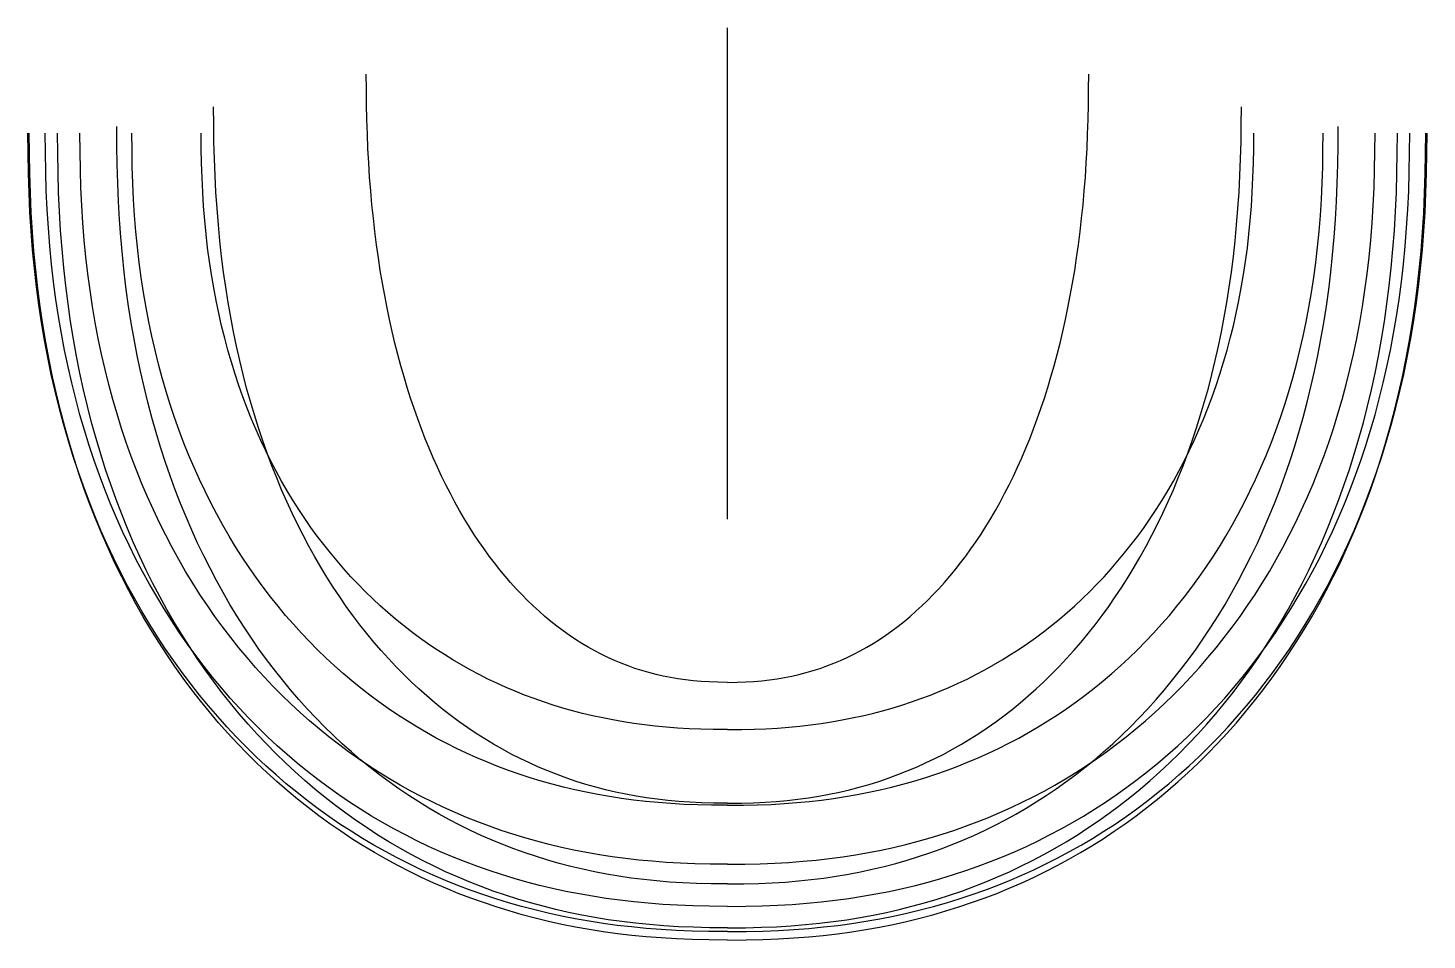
# Model space of a CAD drawing. Extents: x -199 to 199, y 0 to 260.
import ezdxf

# ---------------------------------------------------------------- set-up
doc = ezdxf.new("R2010")
doc.units = 0

msp = doc.modelspace()

# ---------------------------------------------------------------- linework, layer by layer
at = {"layer": 'STATION_0'}
msp.add_lwpolyline([(0, 120), (0, 120.022), (0, 120.09), (0, 120.202), (0, 120.359), (0, 120.561), (0, 120.808), (0, 121.099), (0, 121.436), (0, 121.817), (0, 122.243), (0, 122.714), (0, 123.23), (0, 123.791), (0, 124.397), (0, 125.047), (0, 125.743), (0, 126.483), (0, 127.268), (0, 128.098), (0, 128.973), (0, 129.893), (0, 130.857), (0, 131.867), (0, 132.921), (0, 134.02), (0, 135.164), (0, 136.353), (0, 137.587), (0, 138.866), (0, 140.189), (0, 141.557), (0, 142.971), (0, 144.429), (0, 145.932), (0, 147.48), (0, 149.072), (0, 150.71), (0, 152.392), (0, 154.12), (0, 155.892), (0, 157.709), (0, 159.571), (0, 161.477), (0, 163.429), (0, 165.425), (0, 167.467), (0, 169.553), (0, 171.684), (0, 173.86), (0, 176.081), (0, 178.346), (0, 180.657), (0, 183.012), (0, 185.413), (0, 187.858), (0, 190.348), (0, 192.883), (0, 195.462), (0, 198.087), (0, 200.756), (0, 203.471), (0, 206.23), (0, 209.034), (0, 211.883), (0, 214.776), (0, 217.715), (0, 220.699), (0, 223.727), (0, 226.8), (0, 229.918), (0, 233.081), (0, 236.289), (0, 239.542), (0, 242.839), (0, 246.182), (0, 249.569), (0, 253.001), (0, 256.478), (0, 260)], dxfattribs=at)
msp.add_lwpolyline([(0, 120), (0, 120.022), (0, 120.09), (0, 120.202), (0, 120.359), (0, 120.561), (0, 120.808), (0, 121.099), (0, 121.436), (0, 121.817), (0, 122.243), (0, 122.714), (0, 123.23), (0, 123.791), (0, 124.397), (0, 125.047), (0, 125.743), (0, 126.483), (0, 127.268), (0, 128.098), (0, 128.973), (0, 129.893), (0, 130.857), (0, 131.867), (0, 132.921), (0, 134.02), (0, 135.164), (0, 136.353), (0, 137.587), (0, 138.866), (0, 140.189), (0, 141.557), (0, 142.971), (0, 144.429), (0, 145.932), (0, 147.48), (0, 149.072), (0, 150.71), (0, 152.392), (0, 154.12), (0, 155.892), (0, 157.709), (0, 159.571), (0, 161.477), (0, 163.429), (0, 165.425), (0, 167.467), (0, 169.553), (0, 171.684), (0, 173.86), (0, 176.081), (0, 178.346), (0, 180.657), (0, 183.012), (0, 185.413), (0, 187.858), (0, 190.348), (0, 192.883), (0, 195.462), (0, 198.087), (0, 200.756), (0, 203.471), (0, 206.23), (0, 209.034), (0, 211.883), (0, 214.776), (0, 217.715), (0, 220.699), (0, 223.727), (0, 226.8), (0, 229.918), (0, 233.081), (0, 236.289), (0, 239.542), (0, 242.839), (0, 246.182), (0, 249.569), (0, 253.001), (0, 256.478), (0, 260)], dxfattribs=at)
at = {"layer": 'STATION_1'}
for points in [[(0, 73.448), (-2.774, 73.476), (-5.209, 73.559), (-7.528, 73.698), (-9.776, 73.892), (-11.97, 74.143), (-14.121, 74.448), (-16.235, 74.81), (-18.319, 75.226), (-20.374, 75.699), (-22.403, 76.227), (-24.408, 76.81), (-26.391, 77.449), (-28.351, 78.144), (-30.291, 78.894), (-32.21, 79.7), (-34.109, 80.562), (-35.989, 81.479), (-37.849, 82.451), (-39.69, 83.479), (-41.512, 84.563), (-43.314, 85.703), (-45.098, 86.897), (-46.862, 88.148), (-48.606, 89.454), (-50.331, 90.816), (-52.036, 92.233), (-53.721, 93.706), (-55.385, 95.234), (-57.029, 96.818), (-58.652, 98.457), (-60.254, 100.152), (-61.834, 101.903), (-63.393, 103.709), (-64.929, 105.571), (-66.443, 107.489), (-67.933, 109.462), (-69.401, 111.49), (-70.844, 113.574), (-72.263, 115.714), (-73.658, 117.909), (-75.027, 120.16), (-76.371, 122.467), (-77.689, 124.829), (-78.98, 127.246), (-80.244, 129.719), (-81.48, 132.248), (-82.688, 134.832), (-83.867, 137.472), (-85.018, 140.168), (-86.138, 142.919), (-87.228, 145.725), (-88.287, 148.588), (-89.315, 151.505), (-90.31, 154.479), (-91.273, 157.508), (-92.202, 160.592), (-93.097, 163.732), (-93.958, 166.928), (-94.783, 170.179), (-95.572, 173.486), (-96.325, 176.848), (-97.04, 180.266), (-97.717, 183.74), (-98.356, 187.269), (-98.955, 190.854), (-99.514, 194.494), (-100.033, 198.19), (-100.511, 201.941), (-100.946, 205.748), (-101.339, 209.611), (-101.689, 213.529), (-101.996, 217.503), (-102.26, 221.532), (-102.479, 225.617), (-102.655, 229.757), (-102.788, 233.953), (-102.878, 238.205), (-102.928, 242.512), (-102.943, 246.875)], [(0, 73.448), (2.774, 73.476), (5.209, 73.559), (7.528, 73.698), (9.776, 73.892), (11.97, 74.143), (14.121, 74.448), (16.235, 74.81), (18.319, 75.226), (20.374, 75.699), (22.403, 76.227), (24.408, 76.81), (26.391, 77.449), (28.351, 78.144), (30.291, 78.894), (32.21, 79.7), (34.109, 80.562), (35.989, 81.479), (37.849, 82.451), (39.69, 83.479), (41.512, 84.563), (43.314, 85.703), (45.098, 86.897), (46.862, 88.148), (48.606, 89.454), (50.331, 90.816), (52.036, 92.233), (53.721, 93.706), (55.385, 95.234), (57.029, 96.818), (58.652, 98.457), (60.254, 100.152), (61.834, 101.903), (63.393, 103.709), (64.929, 105.571), (66.443, 107.489), (67.933, 109.462), (69.401, 111.49), (70.844, 113.574), (72.263, 115.714), (73.658, 117.909), (75.027, 120.16), (76.371, 122.467), (77.689, 124.829), (78.98, 127.246), (80.244, 129.719), (81.48, 132.248), (82.688, 134.832), (83.867, 137.472), (85.018, 140.168), (86.138, 142.919), (87.228, 145.725), (88.287, 148.588), (89.315, 151.505), (90.31, 154.479), (91.273, 157.508), (92.202, 160.592), (93.097, 163.732), (93.958, 166.928), (94.783, 170.179), (95.572, 173.486), (96.325, 176.848), (97.04, 180.266), (97.717, 183.74), (98.356, 187.269), (98.955, 190.854), (99.514, 194.494), (100.033, 198.19), (100.511, 201.941), (100.946, 205.748), (101.339, 209.611), (101.689, 213.529), (101.996, 217.503), (102.26, 221.532), (102.479, 225.617), (102.655, 229.757), (102.788, 233.953), (102.878, 238.205), (102.928, 242.512), (102.943, 246.875)]]:
    msp.add_lwpolyline(points, dxfattribs=at)
at = {"layer": 'STATION_10'}
for points in [[(0, 60), (-4.042, 60.027), (-7.589, 60.109), (-10.97, 60.245), (-14.244, 60.436), (-17.441, 60.681), (-20.575, 60.981), (-23.657, 61.335), (-26.693, 61.743), (-29.688, 62.206), (-32.644, 62.724), (-35.566, 63.296), (-38.455, 63.922), (-41.311, 64.603), (-44.138, 65.339), (-46.934, 66.129), (-49.702, 66.973), (-52.441, 67.872), (-55.151, 68.826), (-57.834, 69.833), (-60.488, 70.896), (-63.115, 72.012), (-65.713, 73.184), (-68.283, 74.41), (-70.825, 75.69), (-73.338, 77.025), (-75.822, 78.414), (-78.277, 79.857), (-80.703, 81.356), (-83.098, 82.908), (-85.463, 84.515), (-87.798, 86.177), (-90.1, 87.893), (-92.371, 89.664), (-94.61, 91.489), (-96.815, 93.368), (-98.987, 95.302), (-101.125, 97.29), (-103.229, 99.333), (-105.297, 101.431), (-107.329, 103.583), (-109.324, 105.789), (-111.282, 108.05), (-113.202, 110.365), (-115.083, 112.735), (-116.925, 115.159), (-118.726, 117.638), (-120.487, 120.171), (-122.205, 122.759), (-123.881, 125.401), (-125.514, 128.098), (-127.102, 130.849), (-128.646, 133.655), (-130.143, 136.515), (-131.593, 139.43), (-132.996, 142.399), (-134.35, 145.422), (-135.654, 148.5), (-136.908, 151.633), (-138.111, 154.82), (-139.261, 158.061), (-140.357, 161.357), (-141.4, 164.708), (-142.386, 168.112), (-143.317, 171.572), (-144.19, 175.086), (-145.005, 178.654), (-145.761, 182.277), (-146.456, 185.954), (-147.091, 189.686), (-147.664, 193.472), (-148.174, 197.313), (-148.621, 201.208), (-149.005, 205.158), (-149.325, 209.162), (-149.581, 213.221), (-149.775, 217.334), (-149.906, 221.501), (-149.979, 225.723), (-150, 230)], [(0, 60), (4.042, 60.027), (7.589, 60.109), (10.97, 60.245), (14.244, 60.436), (17.441, 60.681), (20.575, 60.981), (23.657, 61.335), (26.693, 61.743), (29.688, 62.206), (32.644, 62.724), (35.566, 63.296), (38.455, 63.922), (41.311, 64.603), (44.138, 65.339), (46.934, 66.129), (49.702, 66.973), (52.441, 67.872), (55.151, 68.826), (57.834, 69.833), (60.488, 70.896), (63.115, 72.012), (65.713, 73.184), (68.283, 74.41), (70.825, 75.69), (73.338, 77.025), (75.822, 78.414), (78.277, 79.857), (80.703, 81.356), (83.098, 82.908), (85.463, 84.515), (87.798, 86.177), (90.1, 87.893), (92.371, 89.664), (94.61, 91.489), (96.815, 93.368), (98.987, 95.302), (101.125, 97.29), (103.229, 99.333), (105.297, 101.431), (107.329, 103.583), (109.324, 105.789), (111.282, 108.05), (113.202, 110.365), (115.083, 112.735), (116.925, 115.159), (118.726, 117.638), (120.487, 120.171), (122.205, 122.759), (123.881, 125.401), (125.514, 128.098), (127.102, 130.849), (128.646, 133.655), (130.143, 136.515), (131.593, 139.43), (132.996, 142.399), (134.35, 145.422), (135.654, 148.5), (136.908, 151.633), (138.111, 154.82), (139.261, 158.061), (140.357, 161.357), (141.4, 164.708), (142.386, 168.112), (143.317, 171.572), (144.19, 175.086), (145.005, 178.654), (145.761, 182.277), (146.456, 185.954), (147.091, 189.686), (147.664, 193.472), (148.174, 197.313), (148.621, 201.208), (149.005, 205.158), (149.325, 209.162), (149.581, 213.221), (149.775, 217.334), (149.906, 221.501), (149.979, 225.723), (150, 230)]]:
    msp.add_lwpolyline(points, dxfattribs=at)
at = {"layer": 'STATION_2'}
for points in [[(0, 39.004), (-3.947, 39.036), (-7.411, 39.132), (-10.712, 39.291), (-13.91, 39.513), (-17.031, 39.8), (-20.092, 40.149), (-23.101, 40.563), (-26.065, 41.04), (-28.989, 41.581), (-31.877, 42.185), (-34.73, 42.853), (-37.55, 43.584), (-40.34, 44.379), (-43.1, 45.238), (-45.831, 46.161), (-48.533, 47.147), (-51.208, 48.196), (-53.854, 49.309), (-56.474, 50.486), (-59.066, 51.726), (-61.631, 53.03), (-64.168, 54.398), (-66.678, 55.829), (-69.16, 57.324), (-71.614, 58.883), (-74.04, 60.505), (-76.437, 62.19), (-78.805, 63.94), (-81.145, 65.753), (-83.454, 67.629), (-85.733, 69.569), (-87.982, 71.573), (-90.199, 73.64), (-92.385, 75.771), (-94.539, 77.966), (-96.66, 80.224), (-98.748, 82.546), (-100.802, 84.931), (-102.821, 87.38), (-104.805, 89.893), (-106.754, 92.469), (-108.666, 95.109), (-110.54, 97.812), (-112.377, 100.579), (-114.176, 103.41), (-115.935, 106.304), (-117.654, 109.262), (-119.332, 112.283), (-120.969, 115.368), (-122.563, 118.517), (-124.114, 121.729), (-125.621, 125.005), (-127.083, 128.345), (-128.499, 131.748), (-129.869, 135.215), (-131.191, 138.745), (-132.465, 142.339), (-133.689, 145.997), (-134.864, 149.718), (-135.986, 153.503), (-137.057, 157.351), (-138.075, 161.263), (-139.039, 165.239), (-139.947, 169.278), (-140.8, 173.381), (-141.596, 177.547), (-142.334, 181.777), (-143.013, 186.071), (-143.633, 190.428), (-144.192, 194.849), (-144.69, 199.334), (-145.127, 203.882), (-145.502, 208.494), (-145.814, 213.169), (-146.064, 217.908), (-146.253, 222.711), (-146.382, 227.577), (-146.453, 232.507), (-146.473, 237.5)], [(0, 39.004), (3.947, 39.036), (7.411, 39.132), (10.712, 39.291), (13.91, 39.513), (17.031, 39.8), (20.092, 40.149), (23.101, 40.563), (26.065, 41.04), (28.989, 41.581), (31.877, 42.185), (34.73, 42.853), (37.55, 43.584), (40.34, 44.379), (43.1, 45.238), (45.831, 46.161), (48.533, 47.147), (51.208, 48.196), (53.854, 49.309), (56.474, 50.486), (59.066, 51.726), (61.631, 53.03), (64.168, 54.398), (66.678, 55.829), (69.16, 57.324), (71.614, 58.883), (74.04, 60.505), (76.437, 62.19), (78.805, 63.94), (81.145, 65.753), (83.454, 67.629), (85.733, 69.569), (87.982, 71.573), (90.199, 73.64), (92.385, 75.771), (94.539, 77.966), (96.66, 80.224), (98.748, 82.546), (100.802, 84.931), (102.821, 87.38), (104.805, 89.893), (106.754, 92.469), (108.666, 95.109), (110.54, 97.812), (112.377, 100.579), (114.176, 103.41), (115.935, 106.304), (117.654, 109.262), (119.332, 112.283), (120.969, 115.368), (122.563, 118.517), (124.114, 121.729), (125.621, 125.005), (127.083, 128.345), (128.499, 131.748), (129.869, 135.215), (131.191, 138.745), (132.465, 142.339), (133.689, 145.997), (134.864, 149.718), (135.986, 153.503), (137.057, 157.351), (138.075, 161.263), (139.039, 165.239), (139.947, 169.278), (140.8, 173.381), (141.596, 177.547), (142.334, 181.777), (143.013, 186.071), (143.633, 190.428), (144.192, 194.849), (144.69, 199.334), (145.127, 203.882), (145.502, 208.494), (145.814, 213.169), (146.064, 217.908), (146.253, 222.711), (146.382, 227.577), (146.453, 232.507), (146.473, 237.5)]]:
    msp.add_lwpolyline(points, dxfattribs=at)
at = {"layer": 'STATION_3'}
for points in [[(0, 15.985), (-4.691, 16.02), (-8.807, 16.123), (-12.73, 16.296), (-16.53, 16.538), (-20.24, 16.85), (-23.877, 17.23), (-27.453, 17.68), (-30.976, 18.199), (-34.451, 18.787), (-37.882, 19.444), (-41.273, 20.171), (-44.625, 20.966), (-47.94, 21.831), (-51.22, 22.765), (-54.465, 23.768), (-57.677, 24.841), (-60.855, 25.982), (-64.001, 27.193), (-67.114, 28.473), (-70.194, 29.822), (-73.242, 31.24), (-76.257, 32.728), (-79.24, 34.284), (-82.19, 35.91), (-85.106, 37.605), (-87.989, 39.369), (-90.838, 41.203), (-93.653, 43.105), (-96.432, 45.077), (-99.177, 47.118), (-101.886, 49.228), (-104.558, 51.407), (-107.193, 53.656), (-109.791, 55.974), (-112.35, 58.36), (-114.871, 60.817), (-117.352, 63.342), (-119.793, 65.936), (-122.193, 68.6), (-124.551, 71.333), (-126.866, 74.135), (-129.138, 77.006), (-131.366, 79.946), (-133.549, 82.956), (-135.687, 86.034), (-137.777, 89.182), (-139.82, 92.399), (-141.814, 95.685), (-143.759, 99.041), (-145.654, 102.466), (-147.497, 105.959), (-149.288, 109.522), (-151.026, 113.155), (-152.709, 116.856), (-154.337, 120.626), (-155.908, 124.466), (-157.422, 128.375), (-158.877, 132.353), (-160.272, 136.401), (-161.607, 140.517), (-162.879, 144.703), (-164.089, 148.957), (-165.234, 153.282), (-166.313, 157.675), (-167.327, 162.137), (-168.272, 166.669), (-169.149, 171.269), (-169.957, 175.939), (-170.693, 180.679), (-171.358, 185.487), (-171.95, 190.364), (-172.469, 195.311), (-172.914, 200.327), (-173.286, 205.412), (-173.583, 210.566), (-173.807, 215.79), (-173.96, 221.082), (-174.045, 226.444), (-174.069, 231.875)], [(0, 15.985), (4.691, 16.02), (8.807, 16.123), (12.73, 16.296), (16.53, 16.538), (20.24, 16.85), (23.877, 17.23), (27.453, 17.68), (30.976, 18.199), (34.451, 18.787), (37.882, 19.444), (41.273, 20.171), (44.625, 20.966), (47.94, 21.831), (51.22, 22.765), (54.465, 23.768), (57.677, 24.841), (60.855, 25.982), (64.001, 27.193), (67.114, 28.473), (70.194, 29.822), (73.242, 31.24), (76.257, 32.728), (79.24, 34.284), (82.19, 35.91), (85.106, 37.605), (87.989, 39.369), (90.838, 41.203), (93.653, 43.105), (96.432, 45.077), (99.177, 47.118), (101.886, 49.228), (104.558, 51.407), (107.193, 53.656), (109.791, 55.974), (112.35, 58.36), (114.871, 60.817), (117.352, 63.342), (119.793, 65.936), (122.193, 68.6), (124.551, 71.333), (126.866, 74.135), (129.138, 77.006), (131.366, 79.946), (133.549, 82.956), (135.687, 86.034), (137.777, 89.182), (139.82, 92.399), (141.814, 95.685), (143.759, 99.041), (145.654, 102.466), (147.497, 105.959), (149.288, 109.522), (151.026, 113.155), (152.709, 116.856), (154.337, 120.626), (155.908, 124.466), (157.422, 128.375), (158.877, 132.353), (160.272, 136.401), (161.607, 140.517), (162.879, 144.703), (164.089, 148.957), (165.234, 153.282), (166.313, 157.675), (167.327, 162.137), (168.272, 166.669), (169.149, 171.269), (169.957, 175.939), (170.693, 180.679), (171.358, 185.487), (171.95, 190.364), (172.469, 195.311), (172.914, 200.327), (173.286, 205.412), (173.583, 210.566), (173.807, 215.79), (173.96, 221.082), (174.045, 226.444), (174.069, 231.875)]]:
    msp.add_lwpolyline(points, dxfattribs=at)
at = {"layer": 'STATION_4'}
for points in [[(0, 3.479), (-5.145, 3.515), (-9.661, 3.624), (-13.964, 3.806), (-18.132, 4.06), (-22.201, 4.386), (-26.191, 4.786), (-30.113, 5.257), (-33.978, 5.802), (-37.79, 6.419), (-41.553, 7.109), (-45.273, 7.871), (-48.949, 8.706), (-52.586, 9.613), (-56.183, 10.593), (-59.743, 11.645), (-63.266, 12.771), (-66.752, 13.968), (-70.203, 15.239), (-73.617, 16.582), (-76.996, 17.997), (-80.339, 19.485), (-83.647, 21.046), (-86.918, 22.679), (-90.154, 24.385), (-93.353, 26.164), (-96.515, 28.015), (-99.64, 29.938), (-102.728, 31.935), (-105.777, 34.004), (-108.787, 36.145), (-111.758, 38.359), (-114.69, 40.646), (-117.58, 43.005), (-120.43, 45.437), (-123.237, 47.941), (-126.002, 50.518), (-128.724, 53.168), (-131.401, 55.89), (-134.033, 58.685), (-136.62, 61.552), (-139.16, 64.492), (-141.652, 67.504), (-144.096, 70.59), (-146.491, 73.747), (-148.835, 76.978), (-151.128, 80.281), (-153.369, 83.656), (-155.557, 87.104), (-157.69, 90.625), (-159.768, 94.218), (-161.79, 97.884), (-163.755, 101.622), (-165.66, 105.433), (-167.507, 109.317), (-169.292, 113.273), (-171.016, 117.302), (-172.676, 121.403), (-174.272, 125.577), (-175.803, 129.824), (-177.267, 134.143), (-178.663, 138.535), (-179.989, 142.999), (-181.245, 147.536), (-182.43, 152.146), (-183.541, 156.828), (-184.579, 161.583), (-185.54, 166.41), (-186.426, 171.31), (-187.234, 176.282), (-187.963, 181.328), (-188.613, 186.445), (-189.182, 191.636), (-189.67, 196.898), (-190.077, 202.234), (-190.404, 207.642), (-190.65, 213.123), (-190.818, 218.676), (-190.91, 224.302), (-190.937, 230)], [(0, 3.479), (5.145, 3.515), (9.661, 3.624), (13.964, 3.806), (18.132, 4.06), (22.201, 4.386), (26.191, 4.786), (30.113, 5.257), (33.978, 5.802), (37.79, 6.419), (41.553, 7.109), (45.273, 7.871), (48.949, 8.706), (52.586, 9.613), (56.183, 10.593), (59.743, 11.645), (63.266, 12.771), (66.752, 13.968), (70.203, 15.239), (73.617, 16.582), (76.996, 17.997), (80.339, 19.485), (83.647, 21.046), (86.918, 22.679), (90.154, 24.385), (93.353, 26.164), (96.515, 28.015), (99.64, 29.938), (102.728, 31.935), (105.777, 34.004), (108.787, 36.145), (111.758, 38.359), (114.69, 40.646), (117.58, 43.005), (120.43, 45.437), (123.237, 47.941), (126.002, 50.518), (128.724, 53.168), (131.401, 55.89), (134.033, 58.685), (136.62, 61.552), (139.16, 64.492), (141.652, 67.504), (144.096, 70.59), (146.491, 73.747), (148.835, 76.978), (151.128, 80.281), (153.369, 83.656), (155.557, 87.104), (157.69, 90.625), (159.768, 94.218), (161.79, 97.884), (163.755, 101.622), (165.66, 105.433), (167.507, 109.317), (169.292, 113.273), (171.016, 117.302), (172.676, 121.403), (174.272, 125.577), (175.803, 129.824), (177.267, 134.143), (178.663, 138.535), (179.989, 142.999), (181.245, 147.536), (182.43, 152.146), (183.541, 156.828), (184.579, 161.583), (185.54, 166.41), (186.426, 171.31), (187.234, 176.282), (187.963, 181.328), (188.613, 186.445), (189.182, 191.636), (189.67, 196.898), (190.077, 202.234), (190.404, 207.642), (190.65, 213.123), (190.818, 218.676), (190.91, 224.302), (190.937, 230)]]:
    msp.add_lwpolyline(points, dxfattribs=at)
at = {"layer": 'STATION_5'}
for points in [[(0, 0), (-5.363, 0.037), (-10.069, 0.147), (-14.554, 0.332), (-18.898, 0.59), (-23.139, 0.921), (-27.298, 1.327), (-31.386, 1.806), (-35.414, 2.359), (-39.387, 2.985), (-43.31, 3.685), (-47.186, 4.459), (-51.018, 5.307), (-54.808, 6.228), (-58.558, 7.223), (-62.268, 8.292), (-65.94, 9.434), (-69.573, 10.651), (-73.17, 11.94), (-76.729, 13.304), (-80.25, 14.741), (-83.735, 16.252), (-87.182, 17.837), (-90.592, 19.495), (-93.964, 21.227), (-97.299, 23.033), (-100.594, 24.913), (-103.852, 26.866), (-107.069, 28.893), (-110.247, 30.993), (-113.385, 33.168), (-116.482, 35.416), (-119.537, 37.738), (-122.55, 40.133), (-125.52, 42.602), (-128.446, 45.145), (-131.328, 47.762), (-134.164, 50.452), (-136.955, 53.216), (-139.698, 56.054), (-142.394, 58.965), (-145.041, 61.95), (-147.639, 65.009), (-150.186, 68.141), (-152.682, 71.348), (-155.125, 74.627), (-157.515, 77.981), (-159.851, 81.408), (-162.131, 84.909), (-164.355, 88.484), (-166.521, 92.133), (-168.628, 95.855), (-170.676, 99.651), (-172.662, 103.52), (-174.586, 107.464), (-176.447, 111.481), (-178.244, 115.571), (-179.974, 119.736), (-181.638, 123.974), (-183.233, 128.286), (-184.759, 132.671), (-186.214, 137.13), (-187.596, 141.663), (-188.906, 146.27), (-190.14, 150.95), (-191.298, 155.704), (-192.38, 160.532), (-193.382, 165.433), (-194.305, 170.409), (-195.147, 175.457), (-195.907, 180.58), (-196.584, 185.776), (-197.177, 191.046), (-197.687, 196.39), (-198.111, 201.807), (-198.451, 207.299), (-198.708, 212.863), (-198.882, 218.502), (-198.979, 224.214), (-199.007, 230)], [(0, 0), (5.363, 0.037), (10.069, 0.147), (14.554, 0.332), (18.898, 0.59), (23.139, 0.921), (27.298, 1.327), (31.386, 1.806), (35.414, 2.359), (39.387, 2.985), (43.31, 3.685), (47.186, 4.459), (51.018, 5.307), (54.808, 6.228), (58.558, 7.223), (62.268, 8.292), (65.94, 9.434), (69.573, 10.651), (73.17, 11.94), (76.729, 13.304), (80.25, 14.741), (83.735, 16.252), (87.182, 17.837), (90.592, 19.495), (93.964, 21.227), (97.299, 23.033), (100.594, 24.913), (103.852, 26.866), (107.069, 28.893), (110.247, 30.993), (113.385, 33.168), (116.482, 35.416), (119.537, 37.738), (122.55, 40.133), (125.52, 42.602), (128.446, 45.145), (131.328, 47.762), (134.164, 50.452), (136.955, 53.216), (139.698, 56.054), (142.394, 58.965), (145.041, 61.95), (147.639, 65.009), (150.186, 68.141), (152.682, 71.348), (155.125, 74.627), (157.515, 77.981), (159.851, 81.408), (162.131, 84.909), (164.355, 88.484), (166.521, 92.133), (168.628, 95.855), (170.676, 99.651), (172.662, 103.52), (174.586, 107.464), (176.447, 111.481), (178.244, 115.571), (179.974, 119.736), (181.638, 123.974), (183.233, 128.286), (184.759, 132.671), (186.214, 137.13), (187.596, 141.663), (188.906, 146.27), (190.14, 150.95), (191.298, 155.704), (192.38, 160.532), (193.382, 165.433), (194.305, 170.409), (195.147, 175.457), (195.907, 180.58), (196.584, 185.776), (197.177, 191.046), (197.687, 196.39), (198.111, 201.807), (198.451, 207.299), (198.708, 212.863), (198.882, 218.502), (198.979, 224.214), (199.007, 230)]]:
    msp.add_lwpolyline(points, dxfattribs=at)
at = {"layer": 'STATION_6'}
for points in [[(0, 2.4), (-5.373, 2.436), (-10.088, 2.546), (-14.581, 2.728), (-18.934, 2.983), (-23.183, 3.312), (-27.349, 3.713), (-31.445, 4.187), (-35.481, 4.734), (-39.461, 5.354), (-43.391, 6.047), (-47.275, 6.813), (-51.115, 7.651), (-54.912, 8.563), (-58.669, 9.548), (-62.386, 10.605), (-66.064, 11.736), (-69.705, 12.939), (-73.308, 14.216), (-76.874, 15.565), (-80.402, 16.987), (-83.893, 18.483), (-87.347, 20.051), (-90.763, 21.692), (-94.142, 23.406), (-97.482, 25.193), (-100.785, 27.053), (-104.048, 28.986), (-107.272, 30.991), (-110.456, 33.07), (-113.599, 35.222), (-116.702, 37.446), (-119.763, 39.744), (-122.781, 42.114), (-125.757, 44.558), (-128.689, 47.074), (-131.576, 49.663), (-134.418, 52.325), (-137.214, 55.061), (-139.962, 57.869), (-142.663, 60.75), (-145.315, 63.704), (-147.918, 66.73), (-150.47, 69.83), (-152.971, 73.003), (-155.419, 76.249), (-157.813, 79.567), (-160.153, 82.959), (-162.438, 86.423), (-164.665, 89.961), (-166.835, 93.571), (-168.947, 97.255), (-170.998, 101.011), (-172.988, 104.84), (-174.916, 108.742), (-176.781, 112.717), (-178.58, 116.765), (-180.314, 120.886), (-181.981, 125.08), (-183.579, 129.347), (-185.108, 133.687), (-186.565, 138.099), (-187.951, 142.585), (-189.263, 147.144), (-190.499, 151.775), (-191.66, 156.479), (-192.743, 161.257), (-193.748, 166.107), (-194.672, 171.03), (-195.516, 176.027), (-196.277, 181.096), (-196.956, 186.238), (-197.55, 191.453), (-198.06, 196.741), (-198.485, 202.102), (-198.826, 207.535), (-199.083, 213.042), (-199.258, 218.622), (-199.355, 224.274), (-199.383, 230)], [(0, 2.4), (5.373, 2.436), (10.088, 2.546), (14.581, 2.728), (18.934, 2.983), (23.183, 3.312), (27.349, 3.713), (31.445, 4.187), (35.481, 4.734), (39.461, 5.354), (43.391, 6.047), (47.275, 6.813), (51.115, 7.651), (54.912, 8.563), (58.669, 9.548), (62.386, 10.605), (66.064, 11.736), (69.705, 12.939), (73.308, 14.216), (76.874, 15.565), (80.402, 16.987), (83.893, 18.483), (87.347, 20.051), (90.763, 21.692), (94.142, 23.406), (97.482, 25.193), (100.785, 27.053), (104.048, 28.986), (107.272, 30.991), (110.456, 33.07), (113.599, 35.222), (116.702, 37.446), (119.763, 39.744), (122.781, 42.114), (125.757, 44.558), (128.689, 47.074), (131.576, 49.663), (134.418, 52.325), (137.214, 55.061), (139.962, 57.869), (142.663, 60.75), (145.315, 63.704), (147.918, 66.73), (150.47, 69.83), (152.971, 73.003), (155.419, 76.249), (157.813, 79.567), (160.153, 82.959), (162.438, 86.423), (164.665, 89.961), (166.835, 93.571), (168.947, 97.255), (170.998, 101.011), (172.988, 104.84), (174.916, 108.742), (176.781, 112.717), (178.58, 116.765), (180.314, 120.886), (181.981, 125.08), (183.579, 129.347), (185.108, 133.687), (186.565, 138.099), (187.951, 142.585), (189.263, 147.144), (190.499, 151.775), (191.66, 156.479), (192.743, 161.257), (193.748, 166.107), (194.672, 171.03), (195.516, 176.027), (196.277, 181.096), (196.956, 186.238), (197.55, 191.453), (198.06, 196.741), (198.485, 202.102), (198.826, 207.535), (199.083, 213.042), (199.258, 218.622), (199.355, 224.274), (199.383, 230)]]:
    msp.add_lwpolyline(points, dxfattribs=at)
at = {"layer": 'STATION_7'}
for points in [[(0, 9.6), (-5.24, 9.635), (-9.838, 9.741), (-14.22, 9.918), (-18.465, 10.165), (-22.609, 10.483), (-26.672, 10.871), (-30.667, 11.33), (-34.602, 11.86), (-38.484, 12.461), (-42.317, 13.131), (-46.104, 13.873), (-49.849, 14.685), (-53.552, 15.568), (-57.216, 16.522), (-60.841, 17.546), (-64.428, 18.641), (-67.979, 19.806), (-71.492, 21.042), (-74.97, 22.349), (-78.411, 23.726), (-81.815, 25.174), (-85.183, 26.692), (-88.515, 28.282), (-91.81, 29.941), (-95.068, 31.672), (-98.288, 33.473), (-101.471, 35.345), (-104.615, 37.287), (-107.72, 39.3), (-110.786, 41.383), (-113.812, 43.538), (-116.797, 45.762), (-119.74, 48.058), (-122.642, 50.424), (-125.501, 52.861), (-128.317, 55.368), (-131.089, 57.946), (-133.815, 60.595), (-136.496, 63.314), (-139.13, 66.104), (-141.716, 68.964), (-144.254, 71.895), (-146.743, 74.897), (-149.182, 77.97), (-151.569, 81.113), (-153.904, 84.326), (-156.186, 87.611), (-158.414, 90.965), (-160.587, 94.391), (-162.703, 97.887), (-164.762, 101.454), (-166.763, 105.091), (-168.704, 108.799), (-170.584, 112.578), (-172.402, 116.427), (-174.157, 120.347), (-175.848, 124.338), (-177.474, 128.399), (-179.032, 132.531), (-180.523, 136.733), (-181.945, 141.007), (-183.296, 145.35), (-184.575, 149.765), (-185.781, 154.25), (-186.913, 158.805), (-187.969, 163.432), (-188.949, 168.128), (-189.851, 172.896), (-190.673, 177.734), (-191.416, 182.643), (-192.077, 187.622), (-192.657, 192.672), (-193.155, 197.793), (-193.569, 202.984), (-193.902, 208.246), (-194.152, 213.579), (-194.323, 218.982), (-194.418, 224.456), (-194.444, 230)], [(0, 9.6), (5.24, 9.635), (9.838, 9.741), (14.22, 9.918), (18.465, 10.165), (22.609, 10.483), (26.672, 10.871), (30.667, 11.33), (34.602, 11.86), (38.484, 12.461), (42.317, 13.131), (46.104, 13.873), (49.849, 14.685), (53.552, 15.568), (57.216, 16.522), (60.841, 17.546), (64.428, 18.641), (67.979, 19.806), (71.492, 21.042), (74.97, 22.349), (78.411, 23.726), (81.815, 25.174), (85.183, 26.692), (88.515, 28.282), (91.81, 29.941), (95.068, 31.672), (98.288, 33.473), (101.471, 35.345), (104.615, 37.287), (107.72, 39.3), (110.786, 41.383), (113.812, 43.538), (116.797, 45.762), (119.74, 48.058), (122.642, 50.424), (125.501, 52.861), (128.317, 55.368), (131.089, 57.946), (133.815, 60.595), (136.496, 63.314), (139.13, 66.104), (141.716, 68.964), (144.254, 71.895), (146.743, 74.897), (149.182, 77.97), (151.569, 81.113), (153.904, 84.326), (156.186, 87.611), (158.414, 90.965), (160.587, 94.391), (162.703, 97.887), (164.762, 101.454), (166.763, 105.091), (168.704, 108.799), (170.584, 112.578), (172.402, 116.427), (174.157, 120.347), (175.848, 124.338), (177.474, 128.399), (179.032, 132.531), (180.523, 136.733), (181.945, 141.007), (183.296, 145.35), (184.575, 149.765), (185.781, 154.25), (186.913, 158.805), (187.969, 163.432), (188.949, 168.128), (189.851, 172.896), (190.673, 177.734), (191.416, 182.643), (192.077, 187.622), (192.657, 192.672), (193.155, 197.793), (193.569, 202.984), (193.902, 208.246), (194.152, 213.579), (194.323, 218.982), (194.418, 224.456), (194.444, 230)]]:
    msp.add_lwpolyline(points, dxfattribs=at)
at = {"layer": 'STATION_8'}
for points in [[(0, 21.6), (-4.974, 21.633), (-9.338, 21.734), (-13.498, 21.901), (-17.527, 22.134), (-21.46, 22.435), (-25.317, 22.802), (-29.109, 23.236), (-32.844, 23.737), (-36.529, 24.305), (-40.167, 24.939), (-43.762, 25.64), (-47.317, 26.408), (-50.832, 27.243), (-54.309, 28.145), (-57.75, 29.113), (-61.156, 30.148), (-64.526, 31.25), (-67.861, 32.419), (-71.162, 33.655), (-74.428, 34.957), (-77.659, 36.326), (-80.857, 37.762), (-84.019, 39.264), (-87.147, 40.834), (-90.239, 42.47), (-93.296, 44.173), (-96.317, 45.943), (-99.301, 47.779), (-102.249, 49.683), (-105.159, 51.653), (-108.031, 53.69), (-110.864, 55.793), (-113.658, 57.964), (-116.413, 60.201), (-119.127, 62.505), (-121.799, 64.876), (-124.43, 67.314), (-127.018, 69.818), (-129.563, 72.389), (-132.063, 75.027), (-134.518, 77.732), (-136.927, 80.504), (-139.29, 83.342), (-141.604, 86.247), (-143.87, 89.219), (-146.087, 92.258), (-148.253, 95.363), (-150.368, 98.535), (-152.43, 101.774), (-154.439, 105.08), (-156.393, 108.453), (-158.292, 111.892), (-160.135, 115.398), (-161.919, 118.971), (-163.645, 122.611), (-165.311, 126.318), (-166.916, 130.091), (-168.459, 133.931), (-169.939, 137.838), (-171.354, 141.812), (-172.703, 145.852), (-173.985, 149.959), (-175.2, 154.133), (-176.345, 158.374), (-177.419, 162.682), (-178.422, 167.056), (-179.352, 171.497), (-180.207, 176.005), (-180.988, 180.58), (-181.693, 185.221), (-182.321, 189.929), (-182.871, 194.705), (-183.344, 199.546), (-183.737, 204.455), (-184.053, 209.43), (-184.291, 214.473), (-184.453, 219.582), (-184.542, 224.757), (-184.568, 230)], [(0, 21.6), (4.974, 21.633), (9.338, 21.734), (13.498, 21.901), (17.527, 22.134), (21.46, 22.435), (25.317, 22.802), (29.109, 23.236), (32.844, 23.737), (36.529, 24.305), (40.167, 24.939), (43.762, 25.64), (47.317, 26.408), (50.832, 27.243), (54.309, 28.145), (57.75, 29.113), (61.156, 30.148), (64.526, 31.25), (67.861, 32.419), (71.162, 33.655), (74.428, 34.957), (77.659, 36.326), (80.857, 37.762), (84.019, 39.264), (87.147, 40.834), (90.239, 42.47), (93.296, 44.173), (96.317, 45.943), (99.301, 47.779), (102.249, 49.683), (105.159, 51.653), (108.031, 53.69), (110.864, 55.793), (113.658, 57.964), (116.413, 60.201), (119.127, 62.505), (121.799, 64.876), (124.43, 67.314), (127.018, 69.818), (129.563, 72.389), (132.063, 75.027), (134.518, 77.732), (136.927, 80.504), (139.29, 83.342), (141.604, 86.247), (143.87, 89.219), (146.087, 92.258), (148.253, 95.363), (150.368, 98.535), (152.43, 101.774), (154.439, 105.08), (156.393, 108.453), (158.292, 111.892), (160.135, 115.398), (161.919, 118.971), (163.645, 122.611), (165.311, 126.318), (166.916, 130.091), (168.459, 133.931), (169.939, 137.838), (171.354, 141.812), (172.703, 145.852), (173.985, 149.959), (175.2, 154.133), (176.345, 158.374), (177.419, 162.682), (178.422, 167.056), (179.352, 171.497), (180.207, 176.005), (180.988, 180.58), (181.693, 185.221), (182.321, 189.929), (182.871, 194.705), (183.344, 199.546), (183.737, 204.455), (184.053, 209.43), (184.291, 214.473), (184.453, 219.582), (184.542, 224.757), (184.568, 230)]]:
    msp.add_lwpolyline(points, dxfattribs=at)
at = {"layer": 'STATION_9'}
for points in [[(0, 38.4), (-4.574, 38.431), (-8.589, 38.523), (-12.414, 38.676), (-16.12, 38.891), (-19.738, 39.168), (-23.285, 39.505), (-26.772, 39.904), (-30.208, 40.365), (-33.597, 40.887), (-36.943, 41.47), (-40.25, 42.115), (-43.519, 42.821), (-46.752, 43.588), (-49.95, 44.417), (-53.115, 45.308), (-56.247, 46.259), (-59.346, 47.272), (-62.414, 48.347), (-65.45, 49.483), (-68.454, 50.68), (-71.426, 51.939), (-74.367, 53.259), (-77.275, 54.64), (-80.152, 56.083), (-82.996, 57.588), (-85.807, 59.153), (-88.586, 60.78), (-91.33, 62.469), (-94.041, 64.219), (-96.718, 66.03), (-99.359, 67.903), (-101.965, 69.837), (-104.535, 71.833), (-107.069, 73.889), (-109.565, 76.008), (-112.023, 78.187), (-114.442, 80.429), (-116.823, 82.731), (-119.163, 85.095), (-121.462, 87.52), (-123.721, 90.007), (-125.936, 92.555), (-128.109, 95.165), (-130.238, 97.836), (-132.322, 100.568), (-134.361, 103.362), (-136.353, 106.217), (-138.298, 109.133), (-140.195, 112.111), (-142.043, 115.151), (-143.84, 118.251), (-145.587, 121.413), (-147.281, 124.637), (-148.922, 127.922), (-150.51, 131.268), (-152.042, 134.676), (-153.518, 138.145), (-154.937, 141.676), (-156.298, 145.267), (-157.6, 148.921), (-158.841, 152.635), (-160.02, 156.412), (-161.137, 160.249), (-162.19, 164.148), (-163.178, 168.108), (-164.1, 172.13), (-164.955, 176.213), (-165.743, 180.358), (-166.461, 184.564), (-167.109, 188.831), (-167.687, 193.16), (-168.193, 197.55), (-168.627, 202.001), (-168.989, 206.514), (-169.279, 211.089), (-169.498, 215.724), (-169.647, 220.422), (-169.73, 225.18), (-169.753, 230)], [(0, 38.4), (4.574, 38.431), (8.589, 38.523), (12.414, 38.676), (16.12, 38.891), (19.738, 39.168), (23.285, 39.505), (26.772, 39.904), (30.208, 40.365), (33.597, 40.887), (36.943, 41.47), (40.25, 42.115), (43.519, 42.821), (46.752, 43.588), (49.95, 44.417), (53.115, 45.308), (56.247, 46.259), (59.346, 47.272), (62.414, 48.347), (65.45, 49.483), (68.454, 50.68), (71.426, 51.939), (74.367, 53.259), (77.275, 54.64), (80.152, 56.083), (82.996, 57.588), (85.807, 59.153), (88.586, 60.78), (91.33, 62.469), (94.041, 64.219), (96.718, 66.03), (99.359, 67.903), (101.965, 69.837), (104.535, 71.833), (107.069, 73.889), (109.565, 76.008), (112.023, 78.187), (114.442, 80.429), (116.823, 82.731), (119.163, 85.095), (121.462, 87.52), (123.721, 90.007), (125.936, 92.555), (128.109, 95.165), (130.238, 97.836), (132.322, 100.568), (134.361, 103.362), (136.353, 106.217), (138.298, 109.133), (140.195, 112.111), (142.043, 115.151), (143.84, 118.251), (145.587, 121.413), (147.281, 124.637), (148.922, 127.922), (150.51, 131.268), (152.042, 134.676), (153.518, 138.145), (154.937, 141.676), (156.298, 145.267), (157.6, 148.921), (158.841, 152.635), (160.02, 156.412), (161.137, 160.249), (162.19, 164.148), (163.178, 168.108), (164.1, 172.13), (164.955, 176.213), (165.743, 180.358), (166.461, 184.564), (167.109, 188.831), (167.687, 193.16), (168.193, 197.55), (168.627, 202.001), (168.989, 206.514), (169.279, 211.089), (169.498, 215.724), (169.647, 220.422), (169.73, 225.18), (169.753, 230)]]:
    msp.add_lwpolyline(points, dxfattribs=at)

doc.saveas('drawing.dxf')
